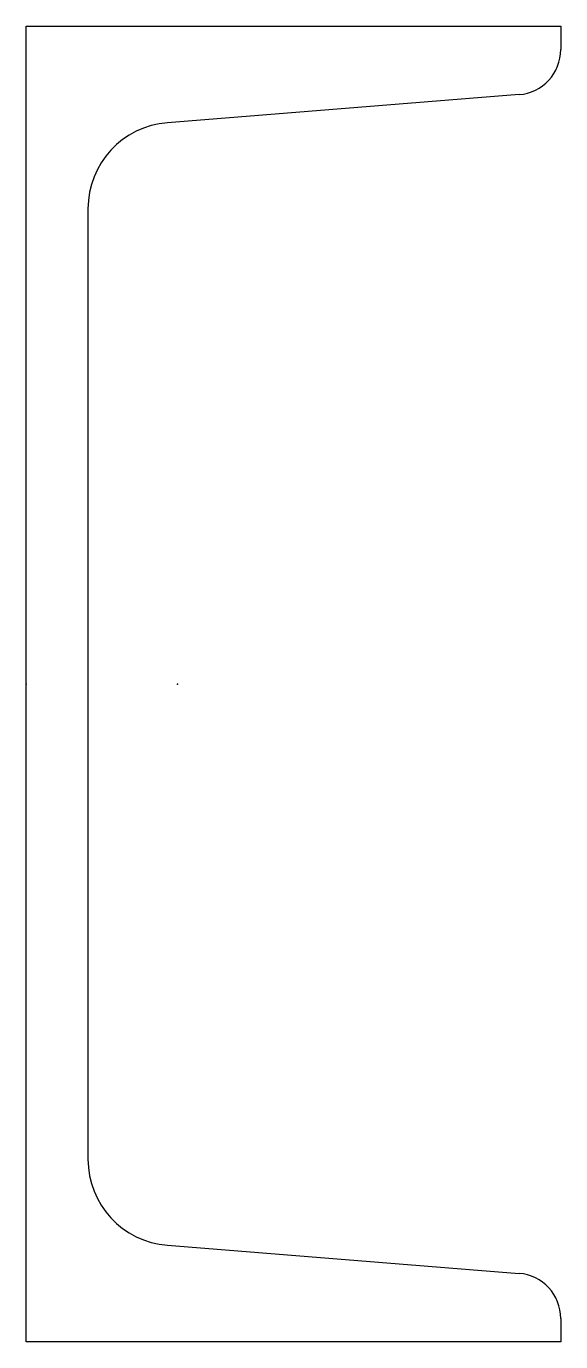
# Model space of a CAD drawing. Header units: millimetres. Extents: x 0 to 65, y 0 to 160.
import ezdxf

# ---------------------------------------------------------------- set-up
doc = ezdxf.new("R2010")
doc.units = ezdxf.units.MM
doc.layers.add('Profile', color=7, linetype='Continuous')

msp = doc.modelspace()

# ---------------------------------------------------------------- linework, layer by layer
at = {"layer": 'Profile'}
for p, q in [((0, 160), (65, 160)), ((0, 0), (0, 160)), ((65, 160), (65, 157.18)), ((59.94, 151.69), (17.16, 148.27)), ((7.5, 137.81), (7.5, 22.19)), ((17.16, 11.73), (59.94, 8.31)), ((65, 2.82), (65, 0)), ((65, 0), (0, 0))]:
    msp.add_line(p, q, dxfattribs=at)
for centre, radius, start, end in [((59.5, 157.18), 5.5, 274.57, 0), ((18, 137.81), 10.5, 94.57, 180), ((18, 22.19), 10.5, 180, 265.43), ((59.5, 2.82), 5.5, 0, 85.43)]:
    msp.add_arc(centre, radius, start, end, dxfattribs=at)
for p in [(0, 80), (18.4, 80)]:
    msp.add_point(p, dxfattribs=at)

doc.saveas('drawing.dxf')
